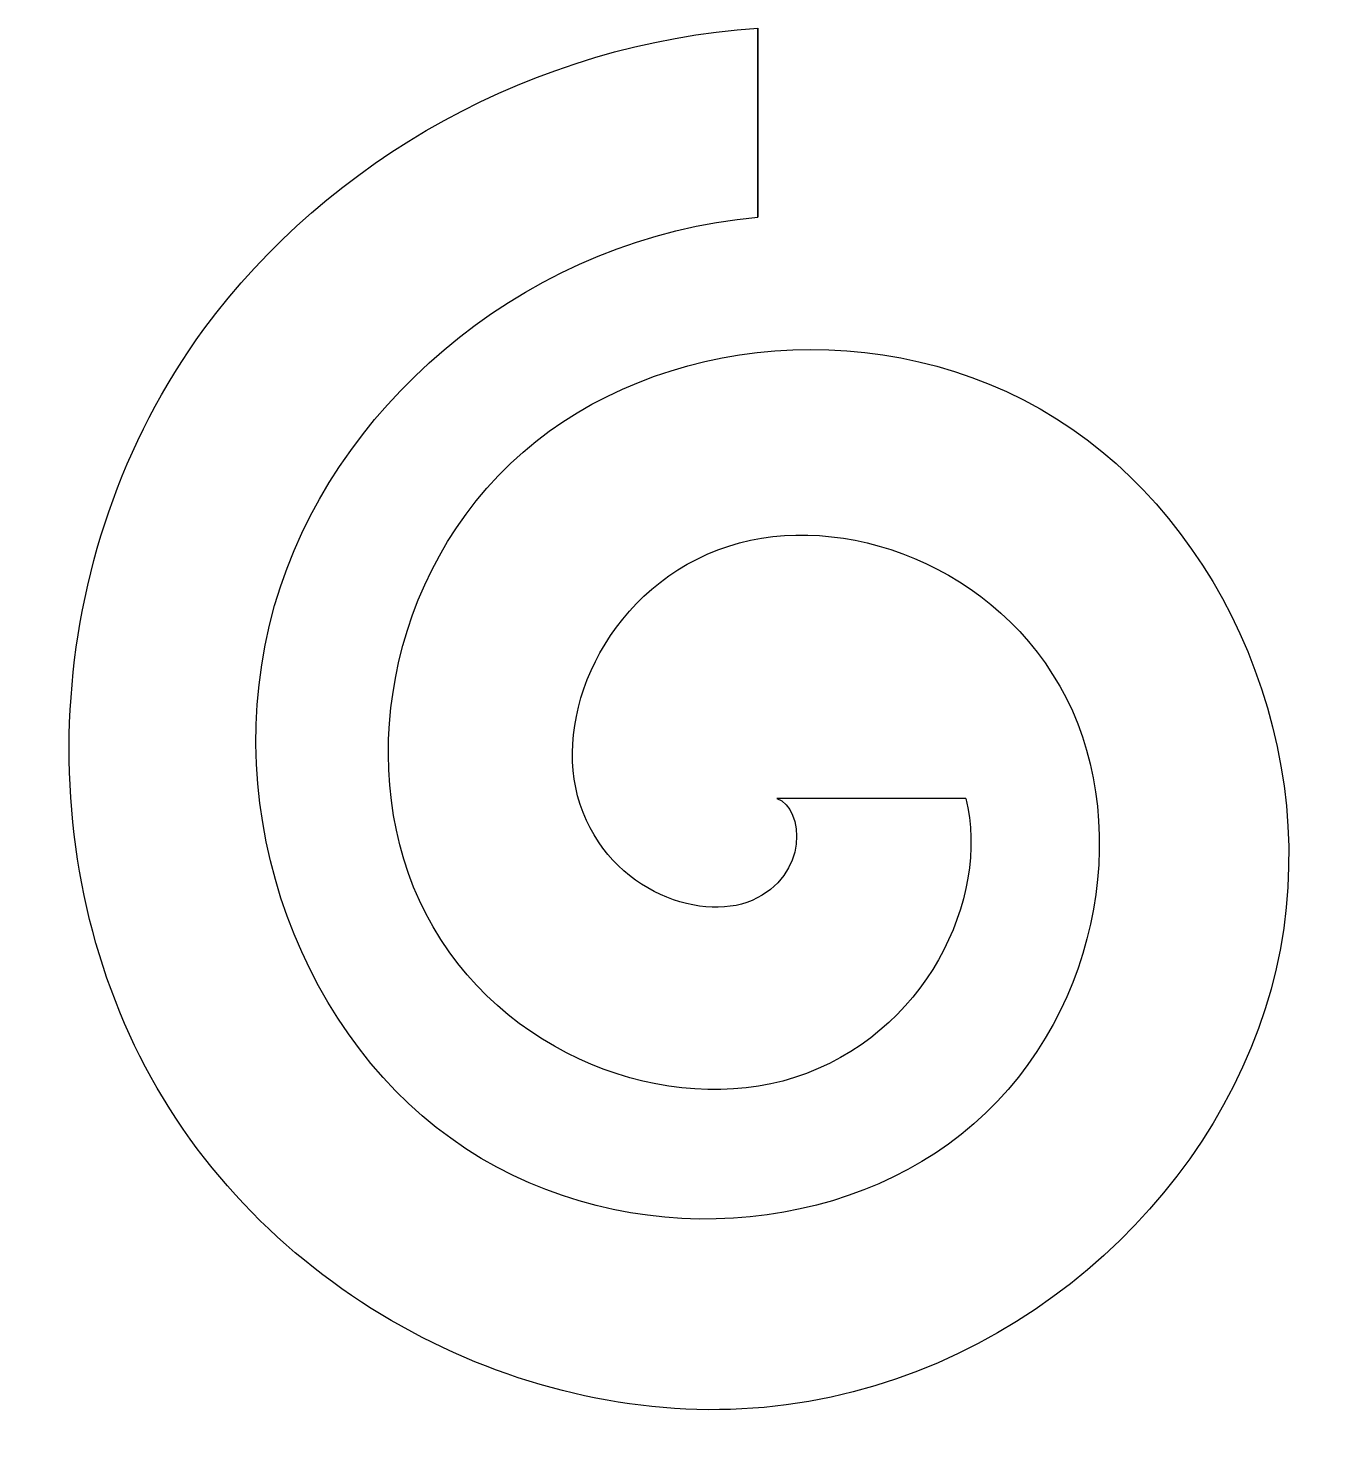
# Model space of a CAD drawing. Header units: millimetres. Extents: x 1.37 to 4.8, y 0.81 to 4.54.
import ezdxf

# ---------------------------------------------------------------- set-up
doc = ezdxf.new("R2010")
doc.units = ezdxf.units.MM
doc.layers.get('0').update_dxf_attribs({"linetype": 'CONTINUOUS'})

msp = doc.modelspace()

# ---------------------------------------------------------------- linework, layer by layer
for p, q in [((3.3, 4.0375), (3.3, 4.5375)), ((3.3, 4.5375), (3.3, 4.0375)), ((3.85, 2.5), (3.35, 2.5))]:
    msp.add_line(p, q)
for points, knots in [([(3.85, 2.5), (3.915, 2.2359), (3.743, 1.8724), (3.3969, 1.7615), (3.0683, 1.6562), (2.6187, 1.8151), (2.4216, 2.1952), (2.2328, 2.5591), (2.3122, 3.0963), (2.6789, 3.4162), (3.0323, 3.7246), (3.6318, 3.7918), (4.0895, 3.5045), (4.5329, 3.2261), (4.8022, 2.6247), (4.6707, 2.0488), (4.5409, 1.4807), (4.0173, 0.9799), (3.3747, 0.8955), (2.7525, 0.8138), (2.0568, 1.1378), (1.711, 1.7336), (1.3698, 2.3213), (1.3979, 3.1447), (1.8348, 3.7409), (2.164, 4.1902), (2.7104, 4.4984), (3.3, 4.5375)], [0, 0, 0, 0, 1.440381, 1.440381, 1.440381, 2.807564, 2.807564, 2.807564, 4.116638, 4.116638, 4.116638, 5.378476, 5.378476, 5.378476, 6.601207, 6.601207, 6.601207, 7.80744, 7.80744, 7.80744, 8.975377, 8.975377, 8.975377, 10.127508, 10.127508, 10.127508, 10.995574, 10.995574, 10.995574, 10.995574]), ([(3.35, 2.5), (3.4234, 2.4729), (3.4352, 2.2952), (3.2846, 2.2302), (3.1433, 2.1693), (2.8887, 2.2628), (2.8232, 2.5066), (2.7613, 2.7367), (2.9095, 3.0658), (3.2229, 3.1675), (3.5212, 3.2643), (3.9362, 3.1185), (4.116, 2.7642), (4.2914, 2.4184), (4.2035, 1.9031), (3.8378, 1.6112), (3.4888, 1.3325), (2.9094, 1.2972), (2.4874, 1.6009), (2.0734, 1.8988), (1.8544, 2.511), (2.0378, 3.062), (2.2061, 3.5677), (2.7096, 3.9856), (3.3, 4.0375)], [0, 0, 0, 0, 1.627705, 1.627705, 1.627705, 3.155406, 3.155406, 3.155406, 4.597345, 4.597345, 4.597345, 5.970098, 5.970098, 5.970098, 7.309803, 7.309803, 7.309803, 8.58887, 8.58887, 8.58887, 9.843645, 9.843645, 9.843645, 10.995574, 10.995574, 10.995574, 10.995574])]:
    msp.add_open_spline(points, degree=3, knots=knots)

doc.saveas('drawing.dxf')
